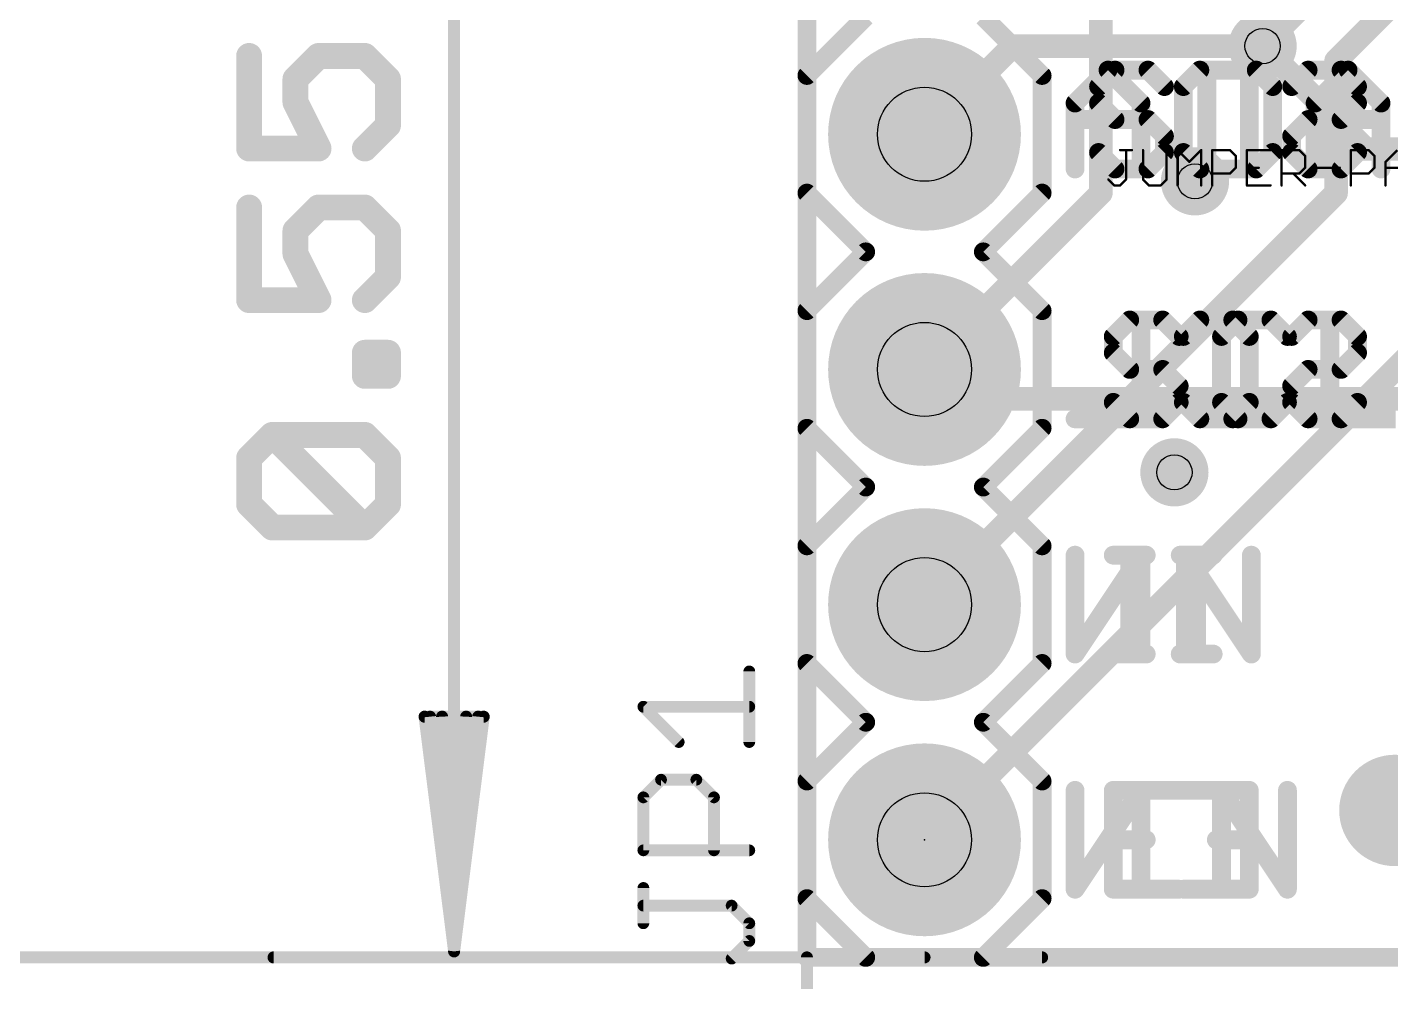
# Model space of a CAD drawing. Extents: x -33 to 74, y -15 to 28.
# Drawn here: x -8.42 to 6.31, y -0.26 to 10.05 of the extents above; entities that cross this region are included whole.
import ezdxf

# ---------------------------------------------------------------- set-up
doc = ezdxf.new("R2010")
doc.units = 0
for name, color, linetype in [('1', 12, 'CONTINUOUS'), ('16', 132, 'CONTINUOUS'), ('17', 110, 'CONTINUOUS'), ('18', 110, 'CONTINUOUS'), ('20', 53, 'CONTINUOUS'), ('21', 41, 'CONTINUOUS'), ('22', 40, 'CONTINUOUS'), ('23', 53, 'CONTINUOUS'), ('25', 253, 'CONTINUOUS'), ('27', 253, 'CONTINUOUS'), ('29', 40, 'CONTINUOUS'), ('30', 253, 'CONTINUOUS'), ('44', 253, 'CONTINUOUS'), ('47', 253, 'CONTINUOUS'), ('51', 53, 'CONTINUOUS')]:
    doc.layers.add(name, color=color, linetype=linetype)

# ---------------------------------------------------------------- blocks, each defined once
blk = doc.blocks.new('PIE')
at = {"const_width": 0.5}
blk.add_lwpolyline([(0, -0.25, 1), (0, 0.25, 1), (0, -0.25)], format="xyb", dxfattribs=at)
blk = doc.blocks.new('RECT')
blk.add_solid([(-0.5, -0.5), (0.5, -0.5), (-0.5, 0.5), (0.5, 0.5)])
blk = doc.blocks.new('ROUNDP')
at = {"const_width": 0.5}
blk.add_lwpolyline([(0, -0.25, 1), (0, 0.25, 1), (0, -0.25)], format="xyb", dxfattribs=at)
blk = doc.blocks.new('ROUNDV')
at = {"const_width": 0.5}
blk.add_lwpolyline([(0, -0.25, 1), (0, 0.25, 1), (0, -0.25)], format="xyb", dxfattribs=at)

msp = doc.modelspace()

# ---------------------------------------------------------------- linework, layer by layer
at = {"layer": '1'}
for points, const_width in [([(0, 20.32), (0, 0)], 0.2032), ([(6.8863, 11.8075), (4.9213, 9.8425)], 0.254), ([(3.175, 11.7475), (3.175, 8.255)], 0.254), ([(7.3388, 11.3075), (5.715, 9.6837)], 0.254), ([(5.715, 9.6837), (5.715, 8.255)], 0.254), ([(3.175, 8.255), (1.27, 6.35)], 0.254), ([(5.715, 8.255), (1.27, 3.81)], 0.254), ([(6.6675, 6.6675), (1.27, 1.27)], 0.254), ([(0, 0), (20.32, 0)], 0.2032)]:
    msp.add_lwpolyline(points, dxfattribs=dict(at, const_width=const_width))
for points, const_width in [([(4.8763, 9.8874, 1), (4.9662, 9.7976)], 0.127), ([(5.7785, 9.6837, 1), (5.6515, 9.6837)], 0.127), ([(5.6701, 9.7287, 1), (5.7599, 9.6388)], 0.127), ([(3.1115, 8.255, 1), (3.2385, 8.255)], 0.127), ([(3.2199, 8.2101, 1), (3.1301, 8.2999)], 0.127), ([(5.6515, 8.255, 1), (5.7785, 8.255)], 0.127), ([(5.7599, 8.2101, 1), (5.6701, 8.2999)], 0.127), ([(1.2251, 6.3949, 1), (1.3149, 6.3051)], 0.127), ([(1.2251, 3.8549, 1), (1.3149, 3.7651)], 0.127), ([(1.2251, 1.3149, 1), (1.3149, 1.2251)], 0.127), ([(0, 0.0508, 1), (0, -0.0508)], 0.1016), ([(-0.0508, 0, 1), (0.0508, 0)], 0.1016)]:
    msp.add_lwpolyline(points, format="xyb", dxfattribs=dict(at, const_width=const_width))
at = {"layer": '16'}
for points, const_width in [([(0, 20.32), (0, 0)], 0.2032), ([(2.2225, 9.8425), (1.27, 8.89)], 0.254), ([(4.9213, 9.8425), (2.2225, 9.8425)], 0.254), ([(6.0325, 8.7313), (4.9213, 9.8425)], 0.254), ([(7.9375, 8.7313), (6.0325, 8.7313)], 0.254), ([(1.5875, 6.0325), (1.27, 6.35)], 0.254), ([(12.065, 6.0325), (1.5875, 6.0325)], 0.254), ([(0, 0), (20.32, 0)], 0.2032)]:
    msp.add_lwpolyline(points, dxfattribs=dict(at, const_width=const_width))
for points, const_width in [([(2.2225, 9.906, 1), (2.2225, 9.779)], 0.127), ([(2.2674, 9.7976, 1), (2.1776, 9.8874)], 0.127), ([(4.9662, 9.8874, 1), (4.8763, 9.7976)], 0.127), ([(4.9213, 9.779, 1), (4.9213, 9.906)], 0.127), ([(1.2251, 8.9349, 1), (1.3149, 8.8451)], 0.127), ([(6.0325, 8.7948, 1), (6.0325, 8.6678)], 0.127), ([(5.9876, 8.6863, 1), (6.0774, 8.7762)], 0.127), ([(1.3149, 6.3949, 1), (1.2251, 6.3051)], 0.127), ([(1.5875, 6.096, 1), (1.5875, 5.969)], 0.127), ([(1.5426, 5.9876, 1), (1.6324, 6.0774)], 0.127), ([(0, 0.0508, 1), (0, -0.0508)], 0.1016), ([(-0.0508, 0, 1), (0.0508, 0)], 0.1016)]:
    msp.add_lwpolyline(points, format="xyb", dxfattribs=dict(at, const_width=const_width))
at = {"layer": '20', "const_width": 0.2032}
for points in [[(0, 0), (0, 20.32)], [(20.32, 0), (0, 0)]]:
    msp.add_lwpolyline(points, dxfattribs=at)
at = {"layer": '20', "const_width": 0.1016}
for points in [[(0, 0.0508, 1), (0, -0.0508)], [(-0.0508, 0, 1), (0.0508, 0)]]:
    msp.add_lwpolyline(points, format="xyb", dxfattribs=at)
at = {"layer": '21', "const_width": 0.2032}
for points in [[(0, 9.525), (0.635, 10.16)], [(1.905, 10.16), (2.54, 9.525)], [(0, 8.255), (0, 9.525)], [(2.54, 9.525), (2.54, 8.255)], [(3.3276, 9.5831), (3.1496, 9.4051)], [(3.6835, 9.5831), (3.3276, 9.5831)], [(3.8614, 9.4051), (3.6835, 9.5831)], [(4.319, 9.5831), (4.319, 8.5153)], [(4.8529, 9.5831), (4.319, 9.5831)], [(5.0308, 9.4051), (4.8529, 9.5831)], [(5.4884, 9.2272), (5.8443, 9.5831)], [(5.8443, 9.5831), (6.2002, 9.2272)], [(3.1496, 9.4051), (3.1496, 9.2272)], [(5.0308, 8.6933), (5.0308, 9.4051)], [(3.1496, 9.2272), (3.3276, 9.0492)], [(5.4884, 8.5153), (5.4884, 9.2272)], [(6.2002, 9.2272), (6.2002, 8.5153)], [(3.3276, 9.0492), (3.6835, 9.0492)], [(3.6835, 9.0492), (3.8614, 8.8713)], [(5.4884, 9.0492), (6.2002, 9.0492)], [(3.8614, 8.8713), (3.8614, 8.6933)], [(3.3276, 8.5153), (3.1496, 8.6933)], [(3.8614, 8.6933), (3.6835, 8.5153)], [(4.8529, 8.5153), (5.0308, 8.6933)], [(3.6835, 8.5153), (3.3276, 8.5153)], [(4.319, 8.5153), (4.8529, 8.5153)], [(0, 8.255), (0.635, 7.62)], [(1.905, 7.62), (2.54, 8.255)], [(0, 6.985), (0.635, 7.62)], [(1.905, 7.62), (2.54, 6.985)], [(0, 5.715), (0, 6.985)], [(2.54, 6.985), (2.54, 5.715)], [(3.4863, 6.8843), (3.3084, 6.7064)], [(3.8422, 6.8843), (3.4863, 6.8843)], [(4.0202, 6.7064), (3.8422, 6.8843)], [(4.6557, 6.8843), (4.4777, 6.7064)], [(5.0116, 6.8843), (4.6557, 6.8843)], [(5.1896, 6.7064), (5.0116, 6.8843)], [(5.6471, 6.8843), (5.6471, 5.8166)], [(3.3084, 6.7064), (3.3084, 6.5284)], [(4.4777, 6.7064), (4.4777, 5.9946)], [(3.3084, 6.5284), (3.4863, 6.3505)], [(3.4863, 6.3505), (3.8422, 6.3505)], [(3.8422, 6.3505), (4.0202, 6.1725)], [(4.0202, 6.1725), (4.0202, 5.9946)], [(3.4863, 5.8166), (3.3084, 5.9946)], [(4.0202, 5.9946), (3.8422, 5.8166)], [(4.4777, 5.9946), (4.6557, 5.8166)], [(5.0116, 5.8166), (5.1896, 5.9946)], [(3.8422, 5.8166), (3.4863, 5.8166)], [(4.6557, 5.8166), (5.0116, 5.8166)], [(5.6471, 5.8166), (6.359, 5.8166)], [(0.635, 5.08), (0, 5.715)], [(2.54, 5.715), (1.905, 5.08)], [(0, 4.445), (0.635, 5.08)], [(1.905, 5.08), (2.54, 4.445)], [(0, 3.175), (0, 4.445)], [(2.54, 4.445), (2.54, 3.175)], [(3.3084, 4.3443), (3.6643, 4.3443)], [(3.4863, 3.2766), (3.4863, 4.3443)], [(4.0879, 3.2766), (4.0879, 4.3443)], [(4.0879, 4.3443), (4.7998, 3.2766)], [(4.7998, 3.2766), (4.7998, 4.3443)], [(0.635, 2.54), (0, 3.175)], [(2.54, 3.175), (1.905, 2.54)], [(3.3084, 3.2766), (3.6643, 3.2766)], [(0, 1.905), (0.635, 2.54)], [(1.905, 2.54), (2.54, 1.905)], [(0, 0.635), (0, 1.905)], [(2.54, 1.905), (2.54, 0.635)], [(4.0202, 1.8043), (3.3084, 1.8043)], [(3.3084, 1.8043), (3.3084, 0.7366)], [(4.4777, 0.7366), (4.4777, 1.8043)], [(4.4777, 1.8043), (5.1896, 0.7366)], [(5.1896, 0.7366), (5.1896, 1.8043)], [(3.3084, 1.2705), (3.6643, 1.2705)], [(0, 0.635), (0.635, 0)], [(1.905, 0), (2.54, 0.635)], [(3.3084, 0.7366), (4.0202, 0.7366)], [(0.635, 0), (1.905, 0)]]:
    msp.add_lwpolyline(points, dxfattribs=at)
at = {"layer": '21', "const_width": 0.1016}
for points in [[(0.0508, 9.525, 1), (-0.0508, 9.525)], [(-0.0359, 9.5609, 1), (0.0359, 9.4891)], [(2.5908, 9.525, 1), (2.4892, 9.525)], [(2.5041, 9.4891, 1), (2.5759, 9.5609)], [(3.3276, 9.6339, 1), (3.3276, 9.5323)], [(3.3635, 9.5471, 1), (3.2916, 9.619)], [(3.7194, 9.619, 1), (3.6475, 9.5471)], [(3.6835, 9.5323, 1), (3.6835, 9.6339)], [(4.3698, 9.5831, 1), (4.2682, 9.5831)], [(4.319, 9.6339, 1), (4.319, 9.5323)], [(4.8888, 9.619, 1), (4.8169, 9.5471)], [(4.8529, 9.5323, 1), (4.8529, 9.6339)], [(5.8802, 9.619, 1), (5.8084, 9.5471)], [(5.8802, 9.5471, 1), (5.8084, 9.619)], [(3.2004, 9.4051, 1), (3.0988, 9.4051)], [(3.1137, 9.441, 1), (3.1855, 9.3692)], [(3.8255, 9.3692, 1), (3.8973, 9.441)], [(5.0816, 9.4051, 1), (4.98, 9.4051)], [(4.9949, 9.3692, 1), (5.0667, 9.441)], [(3.1855, 9.2631, 1), (3.1137, 9.1912)], [(3.0988, 9.2272, 1), (3.2004, 9.2272)], [(5.5392, 9.2272, 1), (5.4376, 9.2272)], [(5.4525, 9.2631, 1), (5.5243, 9.1912)], [(6.251, 9.2272, 1), (6.1494, 9.2272)], [(6.1643, 9.1912, 1), (6.2361, 9.2631)], [(3.3276, 9.1, 1), (3.3276, 8.9984)], [(3.2916, 9.0133, 1), (3.3635, 9.0851)], [(3.7194, 9.0851, 1), (3.6475, 9.0133)], [(3.6835, 8.9984, 1), (3.6835, 9.1)], [(5.4884, 9.1, 1), (5.4884, 8.9984)], [(6.2002, 8.9984, 1), (6.2002, 9.1)], [(3.9122, 8.8713, 1), (3.8106, 8.8713)], [(3.8255, 8.8353, 1), (3.8973, 8.9072)], [(3.1855, 8.7292, 1), (3.1137, 8.6574)], [(3.8106, 8.6933, 1), (3.9122, 8.6933)], [(3.8973, 8.6574, 1), (3.8255, 8.7292)], [(4.98, 8.6933, 1), (5.0816, 8.6933)], [(5.0667, 8.6574, 1), (4.9949, 8.7292)], [(3.3276, 8.5662, 1), (3.3276, 8.4645)], [(3.2916, 8.4794, 1), (3.3635, 8.5513)], [(3.6475, 8.5513, 1), (3.7194, 8.4794)], [(3.6835, 8.4645, 1), (3.6835, 8.5662)], [(4.319, 8.5662, 1), (4.319, 8.4645)], [(4.2682, 8.5153, 1), (4.3698, 8.5153)], [(4.8169, 8.5513, 1), (4.8888, 8.4794)], [(4.8529, 8.4645, 1), (4.8529, 8.5662)], [(5.4376, 8.5153, 1), (5.5392, 8.5153)], [(6.1494, 8.5153, 1), (6.251, 8.5153)], [(0.0359, 8.2909, 1), (-0.0359, 8.2191)], [(-0.0508, 8.255, 1), (0.0508, 8.255)], [(2.4892, 8.255, 1), (2.5908, 8.255)], [(2.5759, 8.2191, 1), (2.5041, 8.2909)], [(0.6709, 7.5841, 1), (0.5991, 7.6559)], [(0.5991, 7.5841, 1), (0.6709, 7.6559)], [(1.9409, 7.6559, 1), (1.8691, 7.5841)], [(1.8691, 7.6559, 1), (1.9409, 7.5841)], [(0.0508, 6.985, 1), (-0.0508, 6.985)], [(-0.0359, 7.0209, 1), (0.0359, 6.9491)], [(2.5908, 6.985, 1), (2.4892, 6.985)], [(2.5041, 6.9491, 1), (2.5759, 7.0209)], [(3.4863, 6.9351, 1), (3.4863, 6.8335)], [(3.5222, 6.8484, 1), (3.4504, 6.9202)], [(3.8781, 6.9202, 1), (3.8063, 6.8484)], [(3.8422, 6.8335, 1), (3.8422, 6.9351)], [(4.6557, 6.9351, 1), (4.6557, 6.8335)], [(4.6916, 6.8484, 1), (4.6198, 6.9202)], [(5.0475, 6.9202, 1), (4.9757, 6.8484)], [(5.0116, 6.8335, 1), (5.0116, 6.9351)], [(5.6979, 6.8843, 1), (5.5963, 6.8843)], [(3.2724, 6.7423, 1), (3.3443, 6.6704)], [(3.3592, 6.7064, 1), (3.2576, 6.7064)], [(3.9842, 6.6704, 1), (4.0561, 6.7423)], [(4.5285, 6.7064, 1), (4.4269, 6.7064)], [(4.4418, 6.7423, 1), (4.5137, 6.6704)], [(5.1536, 6.6704, 1), (5.2255, 6.7423)], [(3.3443, 6.5643, 1), (3.2724, 6.4925)], [(3.2576, 6.5284, 1), (3.3592, 6.5284)], [(3.4863, 6.4013, 1), (3.4863, 6.2997)], [(3.4504, 6.3145, 1), (3.5222, 6.3864)], [(3.8781, 6.3864, 1), (3.8063, 6.3145)], [(3.8422, 6.2997, 1), (3.8422, 6.4013)], [(4.071, 6.1725, 1), (3.9694, 6.1725)], [(3.9842, 6.1366, 1), (4.0561, 6.2084)], [(3.3443, 6.0305, 1), (3.2724, 5.9586)], [(3.9694, 5.9946, 1), (4.071, 5.9946)], [(4.0561, 5.9586, 1), (3.9842, 6.0305)], [(4.5137, 6.0305, 1), (4.4418, 5.9586)], [(4.4269, 5.9946, 1), (4.5285, 5.9946)], [(5.2255, 5.9586, 1), (5.1536, 6.0305)], [(3.4863, 5.8674, 1), (3.4863, 5.7658)], [(3.4504, 5.7807, 1), (3.5222, 5.8525)], [(3.8063, 5.8525, 1), (3.8781, 5.7807)], [(3.8422, 5.7658, 1), (3.8422, 5.8674)], [(4.6557, 5.8674, 1), (4.6557, 5.7658)], [(4.6198, 5.7807, 1), (4.6916, 5.8525)], [(4.9757, 5.8525, 1), (5.0475, 5.7807)], [(5.0116, 5.7658, 1), (5.0116, 5.8674)], [(5.6471, 5.8674, 1), (5.6471, 5.7658)], [(0.0359, 5.7509, 1), (-0.0359, 5.6791)], [(-0.0508, 5.715, 1), (0.0508, 5.715)], [(2.4892, 5.715, 1), (2.5908, 5.715)], [(2.5759, 5.6791, 1), (2.5041, 5.7509)], [(5.5963, 5.8166, 1), (5.6979, 5.8166)], [(0.6709, 5.0441, 1), (0.5991, 5.1159)], [(0.5991, 5.0441, 1), (0.6709, 5.1159)], [(1.9409, 5.1159, 1), (1.8691, 5.0441)], [(1.8691, 5.1159, 1), (1.9409, 5.0441)], [(0.0508, 4.445, 1), (-0.0508, 4.445)], [(-0.0359, 4.4809, 1), (0.0359, 4.4091)], [(2.5908, 4.445, 1), (2.4892, 4.445)], [(2.5041, 4.4091, 1), (2.5759, 4.4809)], [(3.3084, 4.3951, 1), (3.3084, 4.2935)], [(3.5371, 4.3443, 1), (3.4355, 4.3443)], [(3.6643, 4.2935, 1), (3.6643, 4.3951)], [(4.1387, 4.3443, 1), (4.0371, 4.3443)], [(4.1302, 4.3725, 1), (4.0457, 4.3161)], [(4.8506, 4.3443, 1), (4.749, 4.3443)], [(0.0359, 3.2109, 1), (-0.0359, 3.1391)], [(2.5759, 3.1391, 1), (2.5041, 3.2109)], [(3.3084, 3.3274, 1), (3.3084, 3.2258)], [(3.4355, 3.2766, 1), (3.5371, 3.2766)], [(3.6643, 3.2258, 1), (3.6643, 3.3274)], [(4.0371, 3.2766, 1), (4.1387, 3.2766)], [(4.749, 3.2766, 1), (4.8506, 3.2766)], [(4.7575, 3.2484, 1), (4.842, 3.3048)], [(-0.0508, 3.175, 1), (0.0508, 3.175)], [(2.4892, 3.175, 1), (2.5908, 3.175)], [(0.6709, 2.5041, 1), (0.5991, 2.5759)], [(0.5991, 2.5041, 1), (0.6709, 2.5759)], [(1.9409, 2.5759, 1), (1.8691, 2.5041)], [(1.8691, 2.5759, 1), (1.9409, 2.5041)], [(0.0508, 1.905, 1), (-0.0508, 1.905)], [(-0.0359, 1.9409, 1), (0.0359, 1.8691)], [(2.5908, 1.905, 1), (2.4892, 1.905)], [(2.5041, 1.8691, 1), (2.5759, 1.9409)], [(3.3084, 1.8551, 1), (3.3084, 1.7535)], [(3.3592, 1.8043, 1), (3.2576, 1.8043)], [(4.0202, 1.7535, 1), (4.0202, 1.8551)], [(4.5285, 1.8043, 1), (4.4269, 1.8043)], [(4.52, 1.8325, 1), (4.4355, 1.7761)], [(5.2404, 1.8043, 1), (5.1388, 1.8043)], [(3.3084, 1.3213, 1), (3.3084, 1.2197)], [(3.6643, 1.2197, 1), (3.6643, 1.3213)], [(0.0359, 0.6709, 1), (-0.0359, 0.5991)], [(2.5759, 0.5991, 1), (2.5041, 0.6709)], [(3.3084, 0.7874, 1), (3.3084, 0.6858)], [(3.2576, 0.7366, 1), (3.3592, 0.7366)], [(4.0202, 0.6858, 1), (4.0202, 0.7874)], [(4.4269, 0.7366, 1), (4.5285, 0.7366)], [(5.1388, 0.7366, 1), (5.2404, 0.7366)], [(5.1473, 0.7084, 1), (5.2318, 0.7648)], [(-0.0508, 0.635, 1), (0.0508, 0.635)], [(2.4892, 0.635, 1), (2.5908, 0.635)], [(0.635, 0.0508, 1), (0.635, -0.0508)], [(0.5991, -0.0359, 1), (0.6709, 0.0359)], [(1.8691, 0.0359, 1), (1.9409, -0.0359)], [(1.905, -0.0508, 1), (1.905, 0.0508)]]:
    msp.add_lwpolyline(points, format="xyb", dxfattribs=at)
at = {"layer": '22', "const_width": 0.2032}
for points in [[(3.2519, 9.5831), (2.896, 9.2272)], [(3.6078, 9.2272), (3.2519, 9.5831)], [(4.0654, 9.4051), (4.2433, 9.5831)], [(4.2433, 9.5831), (4.7772, 9.5831)], [(4.7772, 9.5831), (4.7772, 8.5153)], [(5.2348, 9.4051), (5.4127, 9.5831)], [(5.4127, 9.5831), (5.7686, 9.5831)], [(5.7686, 9.5831), (5.9466, 9.4051)], [(4.0654, 8.6933), (4.0654, 9.4051)], [(5.9466, 9.4051), (5.9466, 9.2272)], [(2.896, 9.2272), (2.896, 8.5153)], [(3.6078, 8.5153), (3.6078, 9.2272)], [(5.9466, 9.2272), (5.7686, 9.0492)], [(3.6078, 9.0492), (2.896, 9.0492)], [(5.4127, 9.0492), (5.2348, 8.8713)], [(5.7686, 9.0492), (5.4127, 9.0492)], [(5.2348, 8.8713), (5.2348, 8.6933)], [(4.2433, 8.5153), (4.0654, 8.6933)], [(5.2348, 8.6933), (5.4127, 8.5153)], [(5.7686, 8.5153), (5.9466, 8.6933)], [(4.7772, 8.5153), (4.2433, 8.5153)], [(5.4127, 8.5153), (5.7686, 8.5153)], [(3.6078, 6.8843), (3.6078, 5.8166)], [(4.0654, 6.7064), (4.2433, 6.8843)], [(4.2433, 6.8843), (4.5993, 6.8843)], [(4.5993, 6.8843), (4.7772, 6.7064)], [(5.2348, 6.7064), (5.4127, 6.8843)], [(5.4127, 6.8843), (5.7686, 6.8843)], [(5.7686, 6.8843), (5.9466, 6.7064)], [(4.7772, 6.7064), (4.7772, 5.9946)], [(5.9466, 6.7064), (5.9466, 6.5284)], [(5.9466, 6.5284), (5.7686, 6.3505)], [(5.4127, 6.3505), (5.2348, 6.1725)], [(5.7686, 6.3505), (5.4127, 6.3505)], [(5.2348, 6.1725), (5.2348, 5.9946)], [(4.2433, 5.8166), (4.0654, 5.9946)], [(4.7772, 5.9946), (4.5993, 5.8166)], [(5.2348, 5.9946), (5.4127, 5.8166)], [(5.7686, 5.8166), (5.9466, 5.9946)], [(3.6078, 5.8166), (2.896, 5.8166)], [(4.5993, 5.8166), (4.2433, 5.8166)], [(5.4127, 5.8166), (5.7686, 5.8166)], [(3.6078, 4.3443), (2.896, 3.2766)], [(2.896, 3.2766), (2.896, 4.3443)], [(3.6078, 3.2766), (3.6078, 4.3443)], [(4.3874, 4.3443), (4.0315, 4.3443)], [(4.2094, 3.2766), (4.2094, 4.3443)], [(4.3874, 3.2766), (4.0315, 3.2766)], [(3.6078, 1.8043), (2.896, 0.7366)], [(2.896, 0.7366), (2.896, 1.8043)], [(3.6078, 0.7366), (3.6078, 1.8043)], [(4.0654, 1.8043), (4.7772, 1.8043)], [(4.7772, 1.8043), (4.7772, 0.7366)], [(4.7772, 1.2705), (4.4213, 1.2705)], [(4.7772, 0.7366), (4.0654, 0.7366)]]:
    msp.add_lwpolyline(points, dxfattribs=at)
at = {"layer": '22', "const_width": 0.1016}
for points in [[(3.2878, 9.619, 1), (3.216, 9.5471)], [(3.2878, 9.5471, 1), (3.216, 9.619)], [(4.2433, 9.6339, 1), (4.2433, 9.5323)], [(4.2793, 9.5471, 1), (4.2074, 9.619)], [(4.828, 9.5831, 1), (4.7264, 9.5831)], [(4.7772, 9.5323, 1), (4.7772, 9.6339)], [(5.4127, 9.6339, 1), (5.4127, 9.5323)], [(5.4487, 9.5471, 1), (5.3768, 9.619)], [(5.8046, 9.619, 1), (5.7327, 9.5471)], [(5.7686, 9.5323, 1), (5.7686, 9.6339)], [(4.1162, 9.4051, 1), (4.0146, 9.4051)], [(4.0295, 9.441, 1), (4.1013, 9.3692)], [(5.1989, 9.441, 1), (5.2707, 9.3692)], [(5.9974, 9.4051, 1), (5.8958, 9.4051)], [(5.9107, 9.3692, 1), (5.9825, 9.441)], [(2.9468, 9.2272, 1), (2.8452, 9.2272)], [(2.8601, 9.2631, 1), (2.9319, 9.1912)], [(3.6586, 9.2272, 1), (3.557, 9.2272)], [(3.5719, 9.1912, 1), (3.6437, 9.2631)], [(5.8958, 9.2272, 1), (5.9974, 9.2272)], [(5.9825, 9.1912, 1), (5.9107, 9.2631)], [(2.896, 9.1, 1), (2.896, 8.9984)], [(3.6078, 8.9984, 1), (3.6078, 9.1)], [(5.4127, 9.1, 1), (5.4127, 8.9984)], [(5.4487, 9.0133, 1), (5.3768, 9.0851)], [(5.7327, 9.0851, 1), (5.8046, 9.0133)], [(5.7686, 8.9984, 1), (5.7686, 9.1)], [(5.2856, 8.8713, 1), (5.184, 8.8713)], [(5.1989, 8.9072, 1), (5.2707, 8.8353)], [(4.1013, 8.7292, 1), (4.0295, 8.6574)], [(4.0146, 8.6933, 1), (4.1162, 8.6933)], [(5.2707, 8.7292, 1), (5.1989, 8.6574)], [(5.184, 8.6933, 1), (5.2856, 8.6933)], [(5.9825, 8.6574, 1), (5.9107, 8.7292)], [(2.8452, 8.5153, 1), (2.9468, 8.5153)], [(3.557, 8.5153, 1), (3.6586, 8.5153)], [(4.2433, 8.5662, 1), (4.2433, 8.4645)], [(4.2074, 8.4794, 1), (4.2793, 8.5513)], [(4.7264, 8.5153, 1), (4.828, 8.5153)], [(4.7772, 8.4645, 1), (4.7772, 8.5662)], [(5.4127, 8.5662, 1), (5.4127, 8.4645)], [(5.3768, 8.4794, 1), (5.4487, 8.5513)], [(5.7327, 8.5513, 1), (5.8046, 8.4794)], [(5.7686, 8.4645, 1), (5.7686, 8.5662)], [(3.6586, 6.8843, 1), (3.557, 6.8843)], [(4.2433, 6.9351, 1), (4.2433, 6.8335)], [(4.2793, 6.8484, 1), (4.2074, 6.9202)], [(4.6352, 6.9202, 1), (4.5633, 6.8484)], [(4.5993, 6.8335, 1), (4.5993, 6.9351)], [(5.4127, 6.9351, 1), (5.4127, 6.8335)], [(5.4487, 6.8484, 1), (5.3768, 6.9202)], [(5.8046, 6.9202, 1), (5.7327, 6.8484)], [(5.7686, 6.8335, 1), (5.7686, 6.9351)], [(4.0295, 6.7423, 1), (4.1013, 6.6704)], [(4.828, 6.7064, 1), (4.7264, 6.7064)], [(4.7413, 6.6704, 1), (4.8131, 6.7423)], [(5.1989, 6.7423, 1), (5.2707, 6.6704)], [(5.9974, 6.7064, 1), (5.8958, 6.7064)], [(5.9107, 6.6704, 1), (5.9825, 6.7423)], [(5.9825, 6.4925, 1), (5.9107, 6.5643)], [(5.8958, 6.5284, 1), (5.9974, 6.5284)], [(5.4127, 6.4013, 1), (5.4127, 6.2997)], [(5.4487, 6.3145, 1), (5.3768, 6.3864)], [(5.7327, 6.3864, 1), (5.8046, 6.3145)], [(5.7686, 6.2997, 1), (5.7686, 6.4013)], [(5.2856, 6.1725, 1), (5.184, 6.1725)], [(5.1989, 6.2084, 1), (5.2707, 6.1366)], [(4.1013, 6.0305, 1), (4.0295, 5.9586)], [(4.7264, 5.9946, 1), (4.828, 5.9946)], [(4.8131, 5.9586, 1), (4.7413, 6.0305)], [(5.2707, 6.0305, 1), (5.1989, 5.9586)], [(5.184, 5.9946, 1), (5.2856, 5.9946)], [(5.9825, 5.9586, 1), (5.9107, 6.0305)], [(2.896, 5.8674, 1), (2.896, 5.7658)], [(3.6078, 5.7658, 1), (3.6078, 5.8674)], [(4.2433, 5.8674, 1), (4.2433, 5.7658)], [(4.2074, 5.7807, 1), (4.2793, 5.8525)], [(4.5633, 5.8525, 1), (4.6352, 5.7807)], [(4.5993, 5.7658, 1), (4.5993, 5.8674)], [(5.4127, 5.8674, 1), (5.4127, 5.7658)], [(5.3768, 5.7807, 1), (5.4487, 5.8525)], [(5.7327, 5.8525, 1), (5.8046, 5.7807)], [(5.7686, 5.7658, 1), (5.7686, 5.8674)], [(3.557, 5.8166, 1), (3.6586, 5.8166)], [(2.9468, 4.3443, 1), (2.8452, 4.3443)], [(3.6586, 4.3443, 1), (3.557, 4.3443)], [(3.6501, 4.3161, 1), (3.5655, 4.3725)], [(4.0315, 4.3951, 1), (4.0315, 4.2935)], [(4.2602, 4.3443, 1), (4.1586, 4.3443)], [(4.3874, 4.2935, 1), (4.3874, 4.3951)], [(2.8537, 3.3048, 1), (2.9383, 3.2484)], [(2.8452, 3.2766, 1), (2.9468, 3.2766)], [(3.557, 3.2766, 1), (3.6586, 3.2766)], [(4.0315, 3.3274, 1), (4.0315, 3.2258)], [(4.1586, 3.2766, 1), (4.2602, 3.2766)], [(4.3874, 3.2258, 1), (4.3874, 3.3274)], [(2.9468, 1.8043, 1), (2.8452, 1.8043)], [(3.6586, 1.8043, 1), (3.557, 1.8043)], [(3.6501, 1.7761, 1), (3.5655, 1.8325)], [(4.0654, 1.8551, 1), (4.0654, 1.7535)], [(4.828, 1.8043, 1), (4.7264, 1.8043)], [(4.7772, 1.7535, 1), (4.7772, 1.8551)], [(4.4213, 1.3213, 1), (4.4213, 1.2197)], [(4.7772, 1.2197, 1), (4.7772, 1.3213)], [(2.8537, 0.7648, 1), (2.9383, 0.7084)], [(2.8452, 0.7366, 1), (2.9468, 0.7366)], [(3.557, 0.7366, 1), (3.6586, 0.7366)], [(4.0654, 0.7874, 1), (4.0654, 0.6858)], [(4.7264, 0.7366, 1), (4.828, 0.7366)], [(4.7772, 0.6858, 1), (4.7772, 0.7874)]]:
    msp.add_lwpolyline(points, format="xyb", dxfattribs=at)
at = {"layer": '23'}
msp.add_point((1.27, 1.27), dxfattribs=at)
at = {"layer": '25', "const_width": 0.127}
for points in [[(-0.6223, 2.3261), (-0.6223, 3.0887)], [(-1.385, 2.3261), (-1.7663, 2.7074)], [(-1.7663, 2.7074), (-0.6223, 2.7074)], [(-1.7663, 1.7287), (-1.5756, 1.9193)], [(-1.5756, 1.9193), (-1.1943, 1.9193)], [(-1.1943, 1.9193), (-1.0036, 1.7287)], [(-1.7663, 1.1567), (-1.7663, 1.7287)], [(-1.0036, 1.7287), (-1.0036, 1.1567)], [(-0.6223, 1.1567), (-1.7663, 1.1567)], [(-1.7663, 0.3686), (-1.7663, 0.75)], [(-0.813, 0.5593), (-1.7663, 0.5593)], [(-0.6223, 0.3686), (-0.813, 0.5593)], [(-0.6223, 0.178), (-0.6223, 0.3686)], [(-0.813, -0.0127), (-0.6223, 0.178)]]:
    msp.add_lwpolyline(points, dxfattribs=at)
at = {"layer": '25', "const_width": 0.0635}
for points in [[(-0.5906, 3.0887, 1), (-0.6541, 3.0887)], [(-1.7663, 2.7392, 1), (-1.7663, 2.6757)], [(-1.7438, 2.7299, 1), (-1.7887, 2.685)], [(-0.6223, 2.6757, 1), (-0.6223, 2.7392)], [(-1.4074, 2.3036, 1), (-1.3625, 2.3485)], [(-0.6541, 2.3261, 1), (-0.5906, 2.3261)], [(-1.5756, 1.9511, 1), (-1.5756, 1.8876)], [(-1.5532, 1.8969, 1), (-1.5981, 1.9418)], [(-1.1718, 1.9418, 1), (-1.2167, 1.8969)], [(-1.1943, 1.8876, 1), (-1.1943, 1.9511)], [(-1.7345, 1.7287, 1), (-1.798, 1.7287)], [(-1.7887, 1.7511, 1), (-1.7438, 1.7062)], [(-0.9719, 1.7287, 1), (-1.0354, 1.7287)], [(-1.0261, 1.7062, 1), (-0.9812, 1.7511)], [(-1.7663, 1.1884, 1), (-1.7663, 1.1249)], [(-1.798, 1.1567, 1), (-1.7345, 1.1567)], [(-1.0354, 1.1567, 1), (-0.9719, 1.1567)], [(-0.6223, 1.1249, 1), (-0.6223, 1.1884)], [(-1.7345, 0.75, 1), (-1.798, 0.75)], [(-1.7663, 0.591, 1), (-1.7663, 0.5275)], [(-0.7905, 0.5817, 1), (-0.8354, 0.5368)], [(-0.813, 0.5275, 1), (-0.813, 0.591)], [(-1.798, 0.3686, 1), (-1.7345, 0.3686)], [(-0.5906, 0.3686, 1), (-0.6541, 0.3686)], [(-0.6448, 0.3462, 1), (-0.5998, 0.3911)], [(-0.6541, 0.178, 1), (-0.5906, 0.178)], [(-0.5998, 0.1555, 1), (-0.6448, 0.2004)], [(-0.8354, 0.0098, 1), (-0.7905, -0.0352)]]:
    msp.add_lwpolyline(points, format="xyb", dxfattribs=at)
at = {"layer": '27', "const_width": 0.0254}
for points in [[(3.3826, 8.7189), (3.5097, 8.7189)], [(3.4461, 8.4011), (3.4461, 8.7189)], [(3.6297, 8.7189), (3.6297, 8.4011)], [(3.8839, 8.4011), (3.8839, 8.7189)], [(4.0039, 8.3376), (4.0039, 8.7189)], [(4.0039, 8.7189), (4.131, 8.5918)], [(4.131, 8.5918), (4.2581, 8.7189)], [(4.2581, 8.7189), (4.2581, 8.3376)], [(4.3781, 8.3376), (4.3781, 8.7189)], [(4.3781, 8.7189), (4.5687, 8.7189)], [(4.5687, 8.7189), (4.6323, 8.6553)], [(5.0065, 8.7189), (4.7523, 8.7189)], [(4.7523, 8.7189), (4.7523, 8.3376)], [(5.1265, 8.3376), (5.1265, 8.7189)], [(5.1265, 8.7189), (5.3172, 8.7189)], [(5.3172, 8.7189), (5.3807, 8.6553)], [(5.8749, 8.3376), (5.8749, 8.7189)], [(5.8749, 8.7189), (6.0656, 8.7189)], [(6.0656, 8.7189), (6.1291, 8.6553)], [(6.2491, 8.5918), (6.3762, 8.7189)], [(4.6323, 8.5282), (4.5687, 8.4647)], [(4.6323, 8.6553), (4.6323, 8.5282)], [(4.7523, 8.5282), (4.8794, 8.5282)], [(5.3807, 8.5282), (5.3172, 8.4647)], [(5.3807, 8.6553), (5.3807, 8.5282)], [(5.5007, 8.5282), (5.7549, 8.5282)], [(6.1291, 8.5282), (6.0656, 8.4647)], [(6.1291, 8.6553), (6.1291, 8.5282)], [(6.2491, 8.3376), (6.2491, 8.5918)], [(6.2491, 8.5282), (6.5033, 8.5282)], [(3.2555, 8.4011), (3.319, 8.3376)], [(3.3826, 8.3376), (3.4461, 8.4011)], [(3.6297, 8.4011), (3.6932, 8.3376)], [(3.8203, 8.3376), (3.8839, 8.4011)], [(4.5687, 8.4647), (4.3781, 8.4647)], [(5.3172, 8.4647), (5.1265, 8.4647)], [(5.2536, 8.4647), (5.3807, 8.3376)], [(6.0656, 8.4647), (5.8749, 8.4647)], [(3.319, 8.3376), (3.3826, 8.3376)], [(3.6932, 8.3376), (3.8203, 8.3376)], [(4.7523, 8.3376), (5.0065, 8.3376)]]:
    msp.add_lwpolyline(points, dxfattribs=at)
at = {"layer": '27', "const_width": 0.0127}
for points in [[(3.3826, 8.7252, 1), (3.3826, 8.7125)], [(3.4525, 8.7189, 1), (3.4398, 8.7189)], [(3.5097, 8.7125, 1), (3.5097, 8.7252)], [(3.636, 8.7189, 1), (3.6233, 8.7189)], [(3.8902, 8.7189, 1), (3.8775, 8.7189)], [(4.0102, 8.7189, 1), (3.9975, 8.7189)], [(4.0084, 8.7234, 1), (3.9994, 8.7144)], [(4.2644, 8.7189, 1), (4.2517, 8.7189)], [(4.2626, 8.7144, 1), (4.2536, 8.7234)], [(4.3844, 8.7189, 1), (4.3717, 8.7189)], [(4.3781, 8.7252, 1), (4.3781, 8.7125)], [(4.5732, 8.7234, 1), (4.5643, 8.7144)], [(4.5687, 8.7125, 1), (4.5687, 8.7252)], [(4.7586, 8.7189, 1), (4.7459, 8.7189)], [(4.7523, 8.7252, 1), (4.7523, 8.7125)], [(5.0065, 8.7125, 1), (5.0065, 8.7252)], [(5.1328, 8.7189, 1), (5.1201, 8.7189)], [(5.1265, 8.7252, 1), (5.1265, 8.7125)], [(5.3216, 8.7234, 1), (5.3127, 8.7144)], [(5.3172, 8.7125, 1), (5.3172, 8.7252)], [(5.8813, 8.7189, 1), (5.8686, 8.7189)], [(5.8749, 8.7252, 1), (5.8749, 8.7125)], [(6.0701, 8.7234, 1), (6.0611, 8.7144)], [(6.0656, 8.7125, 1), (6.0656, 8.7252)], [(4.1265, 8.5963, 1), (4.1355, 8.5873)], [(4.1265, 8.5873, 1), (4.1355, 8.5963)], [(4.6386, 8.6553, 1), (4.6259, 8.6553)], [(4.6278, 8.6508, 1), (4.6368, 8.6598)], [(4.6368, 8.5237, 1), (4.6278, 8.5327)], [(4.7523, 8.5346, 1), (4.7523, 8.5219)], [(4.8794, 8.5219, 1), (4.8794, 8.5346)], [(5.3871, 8.6553, 1), (5.3744, 8.6553)], [(5.3762, 8.6508, 1), (5.3852, 8.6598)], [(5.3852, 8.5237, 1), (5.3762, 8.5327)], [(5.5007, 8.5346, 1), (5.5007, 8.5219)], [(5.7549, 8.5219, 1), (5.7549, 8.5346)], [(6.1355, 8.6553, 1), (6.1228, 8.6553)], [(6.1246, 8.6508, 1), (6.1336, 8.6598)], [(6.1336, 8.5237, 1), (6.1246, 8.5327)], [(6.2446, 8.5963, 1), (6.2536, 8.5873)], [(6.2491, 8.5346, 1), (6.2491, 8.5219)], [(6.2555, 8.5918, 1), (6.2428, 8.5918)], [(3.26, 8.4056, 1), (3.251, 8.3966)], [(3.4398, 8.4011, 1), (3.4525, 8.4011)], [(3.4506, 8.3966, 1), (3.4416, 8.4056)], [(3.6233, 8.4011, 1), (3.636, 8.4011)], [(3.6342, 8.4056, 1), (3.6252, 8.3966)], [(3.8775, 8.4011, 1), (3.8902, 8.4011)], [(3.8884, 8.3966, 1), (3.8794, 8.4056)], [(4.3781, 8.471, 1), (4.3781, 8.4583)], [(4.5643, 8.4691, 1), (4.5732, 8.4602)], [(4.5687, 8.4583, 1), (4.5687, 8.471)], [(4.6259, 8.5282, 1), (4.6386, 8.5282)], [(5.1265, 8.471, 1), (5.1265, 8.4583)], [(5.2581, 8.4691, 1), (5.2491, 8.4602)], [(5.3127, 8.4691, 1), (5.3216, 8.4602)], [(5.3172, 8.4583, 1), (5.3172, 8.471)], [(5.3744, 8.5282, 1), (5.3871, 8.5282)], [(5.8749, 8.471, 1), (5.8749, 8.4583)], [(6.0611, 8.4691, 1), (6.0701, 8.4602)], [(6.0656, 8.4583, 1), (6.0656, 8.471)], [(6.1228, 8.5282, 1), (6.1355, 8.5282)], [(3.319, 8.3439, 1), (3.319, 8.3312)], [(3.3145, 8.3331, 1), (3.3235, 8.342)], [(3.3781, 8.342, 1), (3.3871, 8.3331)], [(3.3826, 8.3312, 1), (3.3826, 8.3439)], [(3.6932, 8.3439, 1), (3.6932, 8.3312)], [(3.6887, 8.3331, 1), (3.6977, 8.342)], [(3.8158, 8.342, 1), (3.8248, 8.3331)], [(3.8203, 8.3312, 1), (3.8203, 8.3439)], [(3.9975, 8.3376, 1), (4.0102, 8.3376)], [(4.2517, 8.3376, 1), (4.2644, 8.3376)], [(4.3717, 8.3376, 1), (4.3844, 8.3376)], [(4.7459, 8.3376, 1), (4.7586, 8.3376)], [(4.7523, 8.3439, 1), (4.7523, 8.3312)], [(5.0065, 8.3312, 1), (5.0065, 8.3439)], [(5.1201, 8.3376, 1), (5.1328, 8.3376)], [(5.3762, 8.3331, 1), (5.3852, 8.342)], [(5.8686, 8.3376, 1), (5.8813, 8.3376)], [(6.2428, 8.3376, 1), (6.2555, 8.3376)]]:
    msp.add_lwpolyline(points, format="xyb", dxfattribs=at)
at = {"layer": '44'}
for centre, radius in [((4.9213, 9.8425), 0.1905), ((1.27, 8.89), 0.508), ((4.191, 8.382), 0.1905), ((1.27, 6.35), 0.508), ((3.9688, 5.2388), 0.1905), ((1.27, 3.81), 0.508), ((1.27, 1.27), 0.508)]:
    msp.add_circle(centre, radius, dxfattribs=at)
at = {"layer": '47'}
for points, const_width in [([(-3.81, 13.905), (-3.81, 0.065)], 0.13), ([(-6.0241, 9.7361), (-6.0241, 8.7362)], 0.2794), ([(-5.5241, 9.4861), (-5.2741, 9.7361)], 0.2794), ([(-5.2741, 9.7361), (-4.7742, 9.7361)], 0.2794), ([(-4.7742, 9.7361), (-4.5242, 9.4861)], 0.2794), ([(-5.5241, 9.2362), (-5.5241, 9.4861)], 0.2794), ([(-4.5242, 9.4861), (-4.5242, 8.9862)], 0.2794), ([(-5.2741, 8.7362), (-5.5241, 9.2362)], 0.2794), ([(-4.5242, 8.9862), (-4.7742, 8.7362)], 0.2794), ([(-6.0241, 8.7362), (-5.2741, 8.7362)], 0.2794), ([(-6.0241, 8.099), (-6.0241, 7.099)], 0.2794), ([(-5.5241, 7.849), (-5.2741, 8.099)], 0.2794), ([(-5.2741, 8.099), (-4.7742, 8.099)], 0.2794), ([(-4.7742, 8.099), (-4.5242, 7.849)], 0.2794), ([(-5.5241, 7.599), (-5.5241, 7.849)], 0.2794), ([(-4.5242, 7.849), (-4.5242, 7.349)], 0.2794), ([(-5.2741, 7.099), (-5.5241, 7.599)], 0.2794), ([(-4.5242, 7.349), (-4.7742, 7.099)], 0.2794), ([(-6.0241, 7.099), (-5.2741, 7.099)], 0.2794), ([(-4.7742, 6.2805), (-4.7742, 6.5304)], 0.2794), ([(-4.7742, 6.5304), (-4.5242, 6.5304)], 0.2794), ([(-4.5242, 6.5304), (-4.5242, 6.2805)], 0.2794), ([(-4.5242, 6.2805), (-4.7742, 6.2805)], 0.2794), ([(-6.0241, 5.3933), (-5.7741, 5.6432)], 0.2794), ([(-5.7741, 5.6432), (-4.7742, 5.6432)], 0.2794), ([(-4.7742, 4.6433), (-5.7741, 5.6432)], 0.2794), ([(-4.7742, 5.6432), (-4.5242, 5.3933)], 0.2794), ([(-6.0241, 4.8933), (-6.0241, 5.3933)], 0.2794), ([(-4.5242, 5.3933), (-4.5242, 4.8933)], 0.2794), ([(-5.7741, 4.6433), (-6.0241, 4.8933)], 0.2794), ([(-4.5242, 4.8933), (-4.7742, 4.6433)], 0.2794), ([(-4.7742, 4.6433), (-5.7741, 4.6433)], 0.2794), ([(-3.81, 0.065), (-4.1292, 2.6)], 0.13), ([(-4.1292, 2.6), (-3.4908, 2.6)], 0.13), ([(-3.81, 0.065), (-4.07, 2.6)], 0.13), ([(-3.81, 0.065), (-3.94, 2.6)], 0.13), ([(-3.4908, 2.6), (-3.81, 0.065)], 0.13), ([(-3.68, 2.6), (-3.81, 0.065)], 0.13), ([(-3.55, 2.6), (-3.81, 0.065)], 0.13), ([(2.54, 0), (-10.84, 0)], 0.13), ([(1.27, 0), (-5.76, 0)], 0.13), ([(0, 0), (0, -5.76)], 0.13)]:
    msp.add_lwpolyline(points, dxfattribs=dict(at, const_width=const_width))
for points, const_width in [([(-5.9542, 9.7361, 1), (-6.0939, 9.7361)], 0.1397), ([(-5.2741, 9.806, 1), (-5.2741, 9.6663)], 0.1397), ([(-5.2247, 9.6867, 1), (-5.3235, 9.7855)], 0.1397), ([(-4.7248, 9.7855, 1), (-4.8236, 9.6867)], 0.1397), ([(-4.7742, 9.6663, 1), (-4.7742, 9.806)], 0.1397), ([(-5.4543, 9.4861, 1), (-5.594, 9.4861)], 0.1397), ([(-5.5735, 9.5355, 1), (-5.4747, 9.4367)], 0.1397), ([(-4.4544, 9.4861, 1), (-4.5941, 9.4861)], 0.1397), ([(-4.5736, 9.4367, 1), (-4.4748, 9.5355)], 0.1397), ([(-5.594, 9.2362, 1), (-5.4543, 9.2362)], 0.1397), ([(-5.4616, 9.2674, 1), (-5.5866, 9.2049)], 0.1397), ([(-4.5941, 8.9862, 1), (-4.4544, 8.9862)], 0.1397), ([(-4.4748, 8.9368, 1), (-4.5736, 9.0356)], 0.1397), ([(-6.0241, 8.8061, 1), (-6.0241, 8.6663)], 0.1397), ([(-5.3366, 8.705, 1), (-5.2117, 8.7674)], 0.1397), ([(-5.2741, 8.6663, 1), (-5.2741, 8.8061)], 0.1397), ([(-4.8236, 8.7856, 1), (-4.7248, 8.6868)], 0.1397), ([(-6.0939, 8.7362, 1), (-5.9542, 8.7362)], 0.1397), ([(-5.9542, 8.099, 1), (-6.0939, 8.099)], 0.1397), ([(-5.2741, 8.1688, 1), (-5.2741, 8.0291)], 0.1397), ([(-5.2247, 8.0496, 1), (-5.3235, 8.1484)], 0.1397), ([(-4.7248, 8.1484, 1), (-4.8236, 8.0496)], 0.1397), ([(-4.7742, 8.0291, 1), (-4.7742, 8.1688)], 0.1397), ([(-5.4543, 7.849, 1), (-5.594, 7.849)], 0.1397), ([(-5.5735, 7.8984, 1), (-5.4747, 7.7996)], 0.1397), ([(-4.4544, 7.849, 1), (-4.5941, 7.849)], 0.1397), ([(-4.5736, 7.7996, 1), (-4.4748, 7.8984)], 0.1397), ([(-5.594, 7.599, 1), (-5.4543, 7.599)], 0.1397), ([(-5.4616, 7.6302, 1), (-5.5866, 7.5678)], 0.1397), ([(-4.5941, 7.349, 1), (-4.4544, 7.349)], 0.1397), ([(-4.4748, 7.2996, 1), (-4.5736, 7.3984)], 0.1397), ([(-6.0241, 7.1689, 1), (-6.0241, 7.0292)], 0.1397), ([(-5.2741, 7.0292, 1), (-5.2741, 7.1689)], 0.1397), ([(-4.8236, 7.1484, 1), (-4.7248, 7.0497)], 0.1397), ([(-6.0939, 7.099, 1), (-5.9542, 7.099)], 0.1397), ([(-5.3366, 7.0678, 1), (-5.2117, 7.1303)], 0.1397), ([(-4.7043, 6.5304, 1), (-4.844, 6.5304)], 0.1397), ([(-4.7742, 6.6003, 1), (-4.7742, 6.4606)], 0.1397), ([(-4.4544, 6.5304, 1), (-4.5941, 6.5304)], 0.1397), ([(-4.5242, 6.4606, 1), (-4.5242, 6.6003)], 0.1397), ([(-4.7742, 6.3503, 1), (-4.7742, 6.2106)], 0.1397), ([(-4.844, 6.2805, 1), (-4.7043, 6.2805)], 0.1397), ([(-4.5941, 6.2805, 1), (-4.4544, 6.2805)], 0.1397), ([(-4.5242, 6.2106, 1), (-4.5242, 6.3503)], 0.1397), ([(-5.7741, 5.7131, 1), (-5.7741, 5.5734)], 0.1397), ([(-5.7247, 5.6926, 1), (-5.8235, 5.5938)], 0.1397), ([(-5.7247, 5.5938, 1), (-5.8235, 5.6926)], 0.1397), ([(-4.7248, 5.6926, 1), (-4.8236, 5.5938)], 0.1397), ([(-4.7742, 5.5734, 1), (-4.7742, 5.7131)], 0.1397), ([(-6.0735, 5.4426, 1), (-5.9747, 5.3439)], 0.1397), ([(-5.9542, 5.3933, 1), (-6.0939, 5.3933)], 0.1397), ([(-4.4544, 5.3933, 1), (-4.5941, 5.3933)], 0.1397), ([(-4.5736, 5.3439, 1), (-4.4748, 5.4426)], 0.1397), ([(-5.9747, 4.9427, 1), (-6.0735, 4.8439)], 0.1397), ([(-4.4748, 4.8439, 1), (-4.5736, 4.9427)], 0.1397), ([(-6.0939, 4.8933, 1), (-5.9542, 4.8933)], 0.1397), ([(-4.5941, 4.8933, 1), (-4.4544, 4.8933)], 0.1397), ([(-5.7741, 4.7132, 1), (-5.7741, 4.5735)], 0.1397), ([(-5.8235, 4.5939, 1), (-5.7247, 4.6927)], 0.1397), ([(-4.8236, 4.6927, 1), (-4.7248, 4.5939)], 0.1397), ([(-4.8236, 4.5939, 1), (-4.7248, 4.6927)], 0.1397), ([(-4.7742, 4.5735, 1), (-4.7742, 4.7132)], 0.1397), ([(-4.097, 2.6041, 1), (-4.1615, 2.5959)], 0.065), ([(-4.1292, 2.6325, 1), (-4.1292, 2.5675)], 0.065), ([(-4.0377, 2.6033, 1), (-4.1023, 2.5967)], 0.065), ([(-3.9075, 2.6017, 1), (-3.9725, 2.5983)], 0.065), ([(-3.6475, 2.5983, 1), (-3.7125, 2.6017)], 0.065), ([(-3.5177, 2.5967, 1), (-3.5823, 2.6033)], 0.065), ([(-3.4585, 2.5959, 1), (-3.523, 2.6041)], 0.065), ([(-3.4908, 2.5675, 1), (-3.4908, 2.6325)], 0.065), ([(-5.76, 0.0325, 1), (-5.76, -0.0325)], 0.065), ([(-3.8422, 0.0691, 1), (-3.7778, 0.0609)], 0.065), ([(-3.8423, 0.0683, 1), (-3.7777, 0.0617)], 0.065), ([(-3.8425, 0.0633, 1), (-3.7775, 0.0667)], 0.065), ([(-3.8425, 0.0667, 1), (-3.7775, 0.0633)], 0.065), ([(-3.8425, 0.065, 1), (-3.7775, 0.065)], 0.065), ([(-3.8423, 0.0617, 1), (-3.7777, 0.0683)], 0.065), ([(-3.8422, 0.0609, 1), (-3.7778, 0.0691)], 0.065), ([(0.0325, 0, 1), (-0.0325, 0)], 0.065), ([(1.27, -0.0325, 1), (1.27, 0.0325)], 0.065), ([(2.54, -0.0325, 1), (2.54, 0.0325)], 0.065)]:
    msp.add_lwpolyline(points, format="xyb", dxfattribs=dict(at, const_width=const_width))

# ---------------------------------------------------------------- block references
at = {"layer": '1'}
msp.add_blockref('PIE', (6.35, 1.5875), dxfattribs=at)
at = {"layer": '17', "xscale": 1.8796, "yscale": 1.8796, "rotation": 180}
for p in [(1.27, 8.89), (1.27, 8.89), (1.27, 6.35), (1.27, 6.35), (1.27, 3.81), (1.27, 3.81), (1.27, 1.27), (1.27, 1.27)]:
    msp.add_blockref('ROUNDP', p, dxfattribs=at)
at = {"layer": '18', "xscale": 0.7366, "yscale": 0.7366}
for p in [(4.9213, 9.8425), (4.9213, 9.8425), (4.191, 8.382), (4.191, 8.382), (3.9688, 5.2388), (3.9688, 5.2388)]:
    msp.add_blockref('ROUNDV', p, dxfattribs=at)
at = {"layer": '29', "xscale": 2.0828, "yscale": 2.0828, "rotation": 180}
for p in [(1.27, 8.89), (1.27, 6.35), (1.27, 3.81), (1.27, 1.27)]:
    msp.add_blockref('ROUNDP', p, dxfattribs=at)
at = {"layer": '29', "xscale": 1.2032, "yscale": 1.2032}
msp.add_blockref('PIE', (6.35, 1.5875), dxfattribs=at)
at = {"layer": '30', "xscale": 2.0828, "yscale": 2.0828, "rotation": 180}
for p in [(1.27, 8.89), (1.27, 6.35), (1.27, 3.81), (1.27, 1.27)]:
    msp.add_blockref('ROUNDP', p, dxfattribs=at)
at = {"layer": '51', "xscale": 0.508, "yscale": 0.508, "rotation": 90}
for p in [(1.27, 8.89), (1.27, 6.35), (1.27, 3.81), (1.27, 1.27)]:
    msp.add_blockref('RECT', p, dxfattribs=at)

doc.saveas('drawing.dxf')
